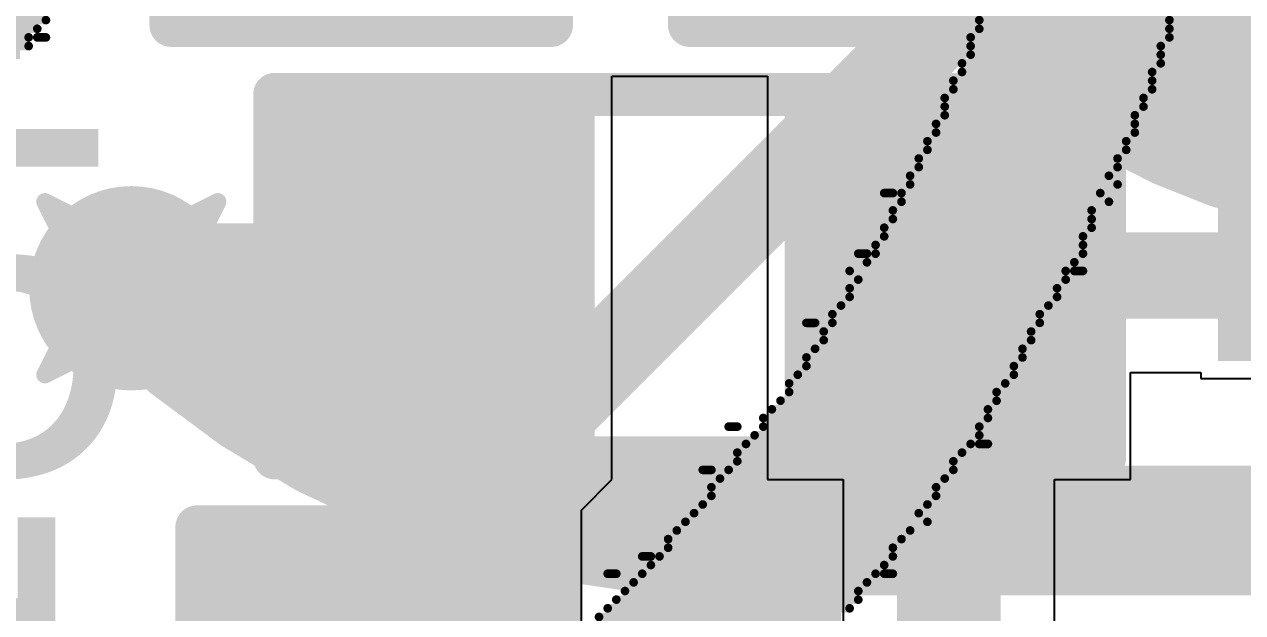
# Model space of a CAD drawing. Header units: inches. Extents: x -0.9 to 13.3, y -2.2 to 2.7.
# Drawn here: x 1.3559 to 1.4969, y -0.4645 to -0.3965 of the extents above; entities that cross this region are included whole.
import ezdxf

# ---------------------------------------------------------------- set-up
doc = ezdxf.new("R2010")
doc.units = ezdxf.units.IN
doc.header["$MEASUREMENT"] = 0
for name, color, linetype in [('Board Outline', 216, 'Continuous'), ('Bottom Layer', 5, 'Continuous'), ('Bottom Overlay', 54, 'Continuous'), ('Dimension', 6, 'Continuous'), ('Drill Drawing', 1, 'Continuous'), ('Top Layer', 1, 'Continuous'), ('Top Overlay', 2, 'Continuous'), ('Top Paste', 8, 'Continuous'), ('Top Solder', 216, 'Continuous'), ('Via Holes', 16, 'Continuous')]:
    doc.layers.add(name, color=color, linetype=linetype)
doc.styles.add('Arial', font='', dxfattribs={"height": 0.2})
doc.styles.get('Arial').set_extended_font_data('Arial')

# ---------------------------------------------------------------- blocks, each defined once
blk = doc.blocks.new('R___0603_42')
at = {"layer": 'Top Layer'}
for points in [[(-0.015, 0.0175), (-0.015, -0.0175), (-0.045, -0.0175), (-0.045, 0.0175)], [(0.045, 0.0175), (0.045, -0.0175), (0.015, -0.0175), (0.015, 0.0175)]]:
    blk.add_hatch(color=1, dxfattribs=at).paths.add_polyline_path(points)
at = {"layer": 'Top Paste'}
for points in [[(-0.015, 0.0175), (-0.015, -0.0175), (-0.045, -0.0175), (-0.045, 0.0175)], [(0.045, 0.0175), (0.045, -0.0175), (0.015, -0.0175), (0.015, 0.0175)]]:
    blk.add_hatch(color=8, dxfattribs=at).paths.add_polyline_path(points)
at = {"layer": 'Top Solder'}
for points in [[(-0.011, 0.0215), (-0.011, -0.0215), (-0.049, -0.0215), (-0.049, 0.0215)], [(0.049, 0.0215), (0.049, -0.0215), (0.011, -0.0215), (0.011, 0.0215)]]:
    blk.add_hatch(color=216, dxfattribs=at).paths.add_polyline_path(points)
at = {"layer": 'Top Overlay'}
for points in [[(-0.048, 0.021, 0.005, 0.005, 0), (0.048, 0.021, 0.005, 0.005, 0)], [(-0.048, 0.021, 0.005, 0.005, 0), (-0.048, -0.021, 0.005, 0.005, 0)], [(0.048, 0.021, 0.005, 0.005, 0), (0.048, -0.021, 0.005, 0.005, 0)], [(-0.048, -0.021, 0.005, 0.005, 0), (0.048, -0.021, 0.005, 0.005, 0)]]:
    blk.add_lwpolyline(points, format="xyseb", dxfattribs=at)
for points in [[(-0.04925, 0.021, 0.0025, 0.0025, 1), (-0.04675, 0.021, 0.0025, 0.0025, 1)], [(-0.04925, 0.021, 0.0025, 0.0025, 1), (-0.04675, 0.021, 0.0025, 0.0025, 1)], [(0.04675, 0.021, 0.0025, 0.0025, 1), (0.04925, 0.021, 0.0025, 0.0025, 1)], [(0.04675, 0.021, 0.0025, 0.0025, 1), (0.04925, 0.021, 0.0025, 0.0025, 1)], [(-0.04925, -0.021, 0.0025, 0.0025, 1), (-0.04675, -0.021, 0.0025, 0.0025, 1)], [(-0.04925, -0.021, 0.0025, 0.0025, 1), (-0.04675, -0.021, 0.0025, 0.0025, 1)], [(0.04675, -0.021, 0.0025, 0.0025, 1), (0.04925, -0.021, 0.0025, 0.0025, 1)], [(0.04675, -0.021, 0.0025, 0.0025, 1), (0.04925, -0.021, 0.0025, 0.0025, 1)]]:
    blk.add_lwpolyline(points, format="xyseb", close=True, dxfattribs=at)
blk = doc.blocks.new('S______B______49')
at = {"layer": 'Top Layer'}
for points in [[(-0.045, -0.0175), (-0.045, 0.0175), (-0.015, 0.0175), (-0.015, -0.0175)], [(0.015, -0.0175), (0.015, 0.0175), (0.045, 0.0175), (0.045, -0.0175)]]:
    blk.add_hatch(color=1, dxfattribs=at).paths.add_polyline_path(points)
at = {"layer": 'Top Paste'}
for points in [[(-0.045, -0.0175), (-0.045, 0.0175), (-0.015, 0.0175), (-0.015, -0.0175)], [(0.015, -0.0175), (0.015, 0.0175), (0.045, 0.0175), (0.045, -0.0175)]]:
    blk.add_hatch(color=8, dxfattribs=at).paths.add_polyline_path(points)
at = {"layer": 'Top Solder'}
for points in [[(-0.049, -0.0215), (-0.049, 0.0215), (-0.011, 0.0215), (-0.011, -0.0215)], [(0.011, -0.0215), (0.011, 0.0215), (0.049, 0.0215), (0.049, -0.0215)]]:
    blk.add_hatch(color=216, dxfattribs=at).paths.add_polyline_path(points)
at = {"layer": 'Top Overlay'}
for points in [[(-0.05, 0.022, 0.005, 0.005, 0), (0.05, 0.022, 0.005, 0.005, 0)], [(-0.05, 0.022, 0.005, 0.005, 0), (-0.05, -0.022, 0.005, 0.005, 0)], [(0.05, 0.022, 0.005, 0.005, 0), (0.05, -0.022, 0.005, 0.005, 0)], [(-0.05, -0.022, 0.005, 0.005, 0), (0.05, -0.022, 0.005, 0.005, 0)]]:
    blk.add_lwpolyline(points, format="xyseb", dxfattribs=at)
for points in [[(-0.05125, 0.022, 0.0025, 0.0025, 1), (-0.04875, 0.022, 0.0025, 0.0025, 1)], [(-0.05125, 0.022, 0.0025, 0.0025, 1), (-0.04875, 0.022, 0.0025, 0.0025, 1)], [(0.04875, 0.022, 0.0025, 0.0025, 1), (0.05125, 0.022, 0.0025, 0.0025, 1)], [(0.04875, 0.022, 0.0025, 0.0025, 1), (0.05125, 0.022, 0.0025, 0.0025, 1)], [(-0.05125, -0.022, 0.0025, 0.0025, 1), (-0.04875, -0.022, 0.0025, 0.0025, 1)], [(-0.05125, -0.022, 0.0025, 0.0025, 1), (-0.04875, -0.022, 0.0025, 0.0025, 1)], [(0.04875, -0.022, 0.0025, 0.0025, 1), (0.05125, -0.022, 0.0025, 0.0025, 1)], [(0.04875, -0.022, 0.0025, 0.0025, 1), (0.05125, -0.022, 0.0025, 0.0025, 1)]]:
    blk.add_lwpolyline(points, format="xyseb", close=True, dxfattribs=at)
blk = doc.blocks.new('TQFN_16_EP_3_3__53')
at = {"layer": 'Top Solder'}
for points in [[(-0.07585, 0.00006), (-0.03635, 0.00006), (-0.03635, -0.01975), (-0.07585, -0.01975)], [(-0.07585, -0.01962), (-0.03635, -0.01962), (-0.03635, -0.03943), (-0.07585, -0.03943)]]:
    blk.add_hatch(color=216, dxfattribs=at).paths.add_polyline_path(points)
blk = doc.blocks.new('R___0603_58')
at = {"layer": 'Top Layer'}
for points in [[(-0.015, 0.0175), (-0.015, -0.0175), (-0.045, -0.0175), (-0.045, 0.0175)], [(0.045, 0.0175), (0.045, -0.0175), (0.015, -0.0175), (0.015, 0.0175)]]:
    blk.add_hatch(color=1, dxfattribs=at).paths.add_polyline_path(points)
at = {"layer": 'Top Paste'}
for points in [[(-0.015, 0.0175), (-0.015, -0.0175), (-0.045, -0.0175), (-0.045, 0.0175)], [(0.045, 0.0175), (0.045, -0.0175), (0.015, -0.0175), (0.015, 0.0175)]]:
    blk.add_hatch(color=8, dxfattribs=at).paths.add_polyline_path(points)
at = {"layer": 'Top Solder'}
for points in [[(-0.011, 0.0215), (-0.011, -0.0215), (-0.049, -0.0215), (-0.049, 0.0215)], [(0.049, 0.0215), (0.049, -0.0215), (0.011, -0.0215), (0.011, 0.0215)]]:
    blk.add_hatch(color=216, dxfattribs=at).paths.add_polyline_path(points)
at = {"layer": 'Top Overlay'}
for points in [[(-0.048, 0.021, 0.005, 0.005, 0), (-0.048, -0.021, 0.005, 0.005, 0)], [(0.048, 0.021, 0.005, 0.005, 0), (-0.048, 0.021, 0.005, 0.005, 0)], [(0.048, 0.021, 0.005, 0.005, 0), (0.048, -0.021, 0.005, 0.005, 0)], [(0.048, -0.021, 0.005, 0.005, 0), (-0.048, -0.021, 0.005, 0.005, 0)]]:
    blk.add_lwpolyline(points, format="xyseb", dxfattribs=at)
for points in [[(-0.04925, 0.021, 0.0025, 0.0025, 1), (-0.04675, 0.021, 0.0025, 0.0025, 1)], [(-0.04925, 0.021, 0.0025, 0.0025, 1), (-0.04675, 0.021, 0.0025, 0.0025, 1)], [(0.04675, 0.021, 0.0025, 0.0025, 1), (0.04925, 0.021, 0.0025, 0.0025, 1)], [(0.04675, 0.021, 0.0025, 0.0025, 1), (0.04925, 0.021, 0.0025, 0.0025, 1)], [(-0.04925, -0.021, 0.0025, 0.0025, 1), (-0.04675, -0.021, 0.0025, 0.0025, 1)], [(-0.04925, -0.021, 0.0025, 0.0025, 1), (-0.04675, -0.021, 0.0025, 0.0025, 1)], [(0.04675, -0.021, 0.0025, 0.0025, 1), (0.04925, -0.021, 0.0025, 0.0025, 1)], [(0.04675, -0.021, 0.0025, 0.0025, 1), (0.04925, -0.021, 0.0025, 0.0025, 1)]]:
    blk.add_lwpolyline(points, format="xyseb", close=True, dxfattribs=at)
blk = doc.blocks.new('S______B______88')
at = {"layer": 'Top Layer'}
for points in [[(-0.045, -0.0175), (-0.045, 0.0175), (-0.015, 0.0175), (-0.015, -0.0175)], [(0.015, -0.0175), (0.015, 0.0175), (0.045, 0.0175), (0.045, -0.0175)]]:
    blk.add_hatch(color=1, dxfattribs=at).paths.add_polyline_path(points)
at = {"layer": 'Top Paste'}
for points in [[(-0.045, -0.0175), (-0.045, 0.0175), (-0.015, 0.0175), (-0.015, -0.0175)], [(0.015, -0.0175), (0.015, 0.0175), (0.045, 0.0175), (0.045, -0.0175)]]:
    blk.add_hatch(color=8, dxfattribs=at).paths.add_polyline_path(points)
at = {"layer": 'Top Solder'}
for points in [[(-0.049, -0.0215), (-0.049, 0.0215), (-0.011, 0.0215), (-0.011, -0.0215)], [(0.011, -0.0215), (0.011, 0.0215), (0.049, 0.0215), (0.049, -0.0215)]]:
    blk.add_hatch(color=216, dxfattribs=at).paths.add_polyline_path(points)
at = {"layer": 'Top Overlay'}
for points in [[(-0.05, 0.022, 0.005, 0.005, 0), (-0.05, -0.022, 0.005, 0.005, 0)], [(-0.05, 0.022, 0.005, 0.005, 0), (0.05, 0.022, 0.005, 0.005, 0)], [(0.05, 0.022, 0.005, 0.005, 0), (0.05, -0.022, 0.005, 0.005, 0)], [(-0.05, -0.022, 0.005, 0.005, 0), (0.05, -0.022, 0.005, 0.005, 0)]]:
    blk.add_lwpolyline(points, format="xyseb", dxfattribs=at)
for points in [[(-0.05125, 0.022, 0.0025, 0.0025, 1), (-0.04875, 0.022, 0.0025, 0.0025, 1)], [(-0.05125, 0.022, 0.0025, 0.0025, 1), (-0.04875, 0.022, 0.0025, 0.0025, 1)], [(0.04875, 0.022, 0.0025, 0.0025, 1), (0.05125, 0.022, 0.0025, 0.0025, 1)], [(0.04875, 0.022, 0.0025, 0.0025, 1), (0.05125, 0.022, 0.0025, 0.0025, 1)], [(-0.05125, -0.022, 0.0025, 0.0025, 1), (-0.04875, -0.022, 0.0025, 0.0025, 1)], [(-0.05125, -0.022, 0.0025, 0.0025, 1), (-0.04875, -0.022, 0.0025, 0.0025, 1)], [(0.04875, -0.022, 0.0025, 0.0025, 1), (0.05125, -0.022, 0.0025, 0.0025, 1)], [(0.04875, -0.022, 0.0025, 0.0025, 1), (0.05125, -0.022, 0.0025, 0.0025, 1)]]:
    blk.add_lwpolyline(points, format="xyseb", close=True, dxfattribs=at)

msp = doc.modelspace()

# ---------------------------------------------------------------- hatches: boundary and pattern name
at = {"layer": 'Bottom Layer'}
h = msp.add_hatch(color=5, dxfattribs=at)
edge = h.paths.add_edge_path()
edge.add_arc((1.36828, -0.42705), 0.01181, 0, 360)
at = {"layer": 'Top Layer'}
h = msp.add_hatch(color=1, dxfattribs=at)
edge = h.paths.add_edge_path()
edge.add_arc((1.36828, -0.42705), 0.01181, 0, 360)
at = {"layer": 'Via Holes'}
h = msp.add_hatch(color=7, dxfattribs=at)
edge = h.paths.add_edge_path()
edge.add_arc((1.36828, -0.42705), 0.00591, 0, 360)

# ---------------------------------------------------------------- linework, layer by layer
at = {"layer": 'Board Outline'}
msp.add_lwpolyline([(1.99867, 0.21567, 0.01, 0.01, -1.122171), (-0.01159, -1.51329, 0.01, 0.01, 0)], format="xyseb", dxfattribs=at)
at = {"layer": 'Bottom Layer'}
for points in [[(1.51473, -0.40905, 0.025, 0.025, -0.401219), (1.45488, -0.34646, 0.025, 0.025, 0)], [(1.43588, -0.45505, 0.015, 0.015, -0.198912), (1.36828, -0.42705, 0.015, 0.015, 0)], [(1.43588, -0.45505, 0.015, 0.015, 0), (1.62328, -0.45505, 0.015, 0.015, 0)]]:
    msp.add_lwpolyline(points, format="xyseb", dxfattribs=at)
for points in [[(1.36453, -0.42705, 0.0075, 0.0075, 1), (1.37203, -0.42705, 0.0075, 0.0075, 1)], [(1.43213, -0.45505, 0.0075, 0.0075, 1), (1.43963, -0.45505, 0.0075, 0.0075, 1)], [(1.43213, -0.45505, 0.0075, 0.0075, 1), (1.43963, -0.45505, 0.0075, 0.0075, 1)]]:
    msp.add_lwpolyline(points, format="xyseb", close=True, dxfattribs=at)
at = {"layer": 'Bottom Overlay'}
for points in [[(1.2834, -0.39605, 0.001, 0.001, 0), (1.3584, -0.39605, 0.001, 0.001, 0)], [(1.4664, -0.39605, 0.001, 0.001, 0), (1.4884, -0.39605, 0.001, 0.001, 0)], [(1.2844, -0.39705, 0.001, 0.001, 0), (1.3574, -0.39705, 0.001, 0.001, 0)], [(1.4664, -0.39705, 0.001, 0.001, 0), (1.4884, -0.39705, 0.001, 0.001, 0)], [(1.2844, -0.39805, 0.001, 0.001, 0), (1.3564, -0.39805, 0.001, 0.001, 0)], [(1.2854, -0.39905, 0.001, 0.001, 0), (1.3564, -0.39905, 0.001, 0.001, 0)], [(1.3574, -0.39805, 0.001, 0.001, 0), (1.3584, -0.39805, 0.001, 0.001, 0)], [(1.4654, -0.39805, 0.001, 0.001, 0), (1.4884, -0.39805, 0.001, 0.001, 0)], [(1.4654, -0.39905, 0.001, 0.001, 0), (1.4874, -0.39905, 0.001, 0.001, 0)], [(1.2854, -0.40005, 0.001, 0.001, 0), (1.3554, -0.40005, 0.001, 0.001, 0)], [(1.4654, -0.40005, 0.001, 0.001, 0), (1.4874, -0.40005, 0.001, 0.001, 0)], [(1.4644, -0.40105, 0.001, 0.001, 0), (1.4874, -0.40105, 0.001, 0.001, 0)], [(1.4644, -0.40205, 0.001, 0.001, 0), (1.4864, -0.40205, 0.001, 0.001, 0)], [(1.4634, -0.40305, 0.001, 0.001, 0), (1.4864, -0.40305, 0.001, 0.001, 0)], [(1.4624, -0.40505, 0.001, 0.001, 0), (1.4854, -0.40505, 0.001, 0.001, 0)], [(1.4634, -0.40405, 0.001, 0.001, 0), (1.4864, -0.40405, 0.001, 0.001, 0)], [(1.4624, -0.40605, 0.001, 0.001, 0), (1.4854, -0.40605, 0.001, 0.001, 0)], [(1.4624, -0.40705, 0.001, 0.001, 0), (1.4844, -0.40705, 0.001, 0.001, 0)], [(1.4614, -0.40805, 0.001, 0.001, 0), (1.4844, -0.40805, 0.001, 0.001, 0)], [(1.4614, -0.40905, 0.001, 0.001, 0), (1.4844, -0.40905, 0.001, 0.001, 0)], [(1.4604, -0.41005, 0.001, 0.001, 0), (1.4834, -0.41005, 0.001, 0.001, 0)], [(1.4594, -0.41205, 0.001, 0.001, 0), (1.4824, -0.41205, 0.001, 0.001, 0)], [(1.4604, -0.41105, 0.001, 0.001, 0), (1.4834, -0.41105, 0.001, 0.001, 0)], [(1.4594, -0.41305, 0.001, 0.001, 0), (1.4824, -0.41305, 0.001, 0.001, 0)], [(1.4584, -0.41405, 0.001, 0.001, 0), (1.4814, -0.41405, 0.001, 0.001, 0)], [(1.4554, -0.41605, 0.001, 0.001, 0), (1.4564, -0.41605, 0.001, 0.001, 0)], [(1.4574, -0.41605, 0.001, 0.001, 0), (1.4804, -0.41605, 0.001, 0.001, 0)], [(1.4584, -0.41505, 0.001, 0.001, 0), (1.4824, -0.41505, 0.001, 0.001, 0)], [(1.4574, -0.41705, 0.001, 0.001, 0), (1.4814, -0.41705, 0.001, 0.001, 0)], [(1.4564, -0.41805, 0.001, 0.001, 0), (1.4794, -0.41805, 0.001, 0.001, 0)], [(1.4564, -0.41905, 0.001, 0.001, 0), (1.4794, -0.41905, 0.001, 0.001, 0)], [(1.4554, -0.42005, 0.001, 0.001, 0), (1.4794, -0.42005, 0.001, 0.001, 0)], [(1.4554, -0.42105, 0.001, 0.001, 0), (1.4784, -0.42105, 0.001, 0.001, 0)], [(1.4524, -0.42305, 0.001, 0.001, 0), (1.4534, -0.42305, 0.001, 0.001, 0)], [(1.4544, -0.42205, 0.001, 0.001, 0), (1.4784, -0.42205, 0.001, 0.001, 0)], [(1.4544, -0.42305, 0.001, 0.001, 0), (1.4784, -0.42305, 0.001, 0.001, 0)], [(1.4534, -0.42405, 0.001, 0.001, 0), (1.4774, -0.42405, 0.001, 0.001, 0)], [(1.4514, -0.42505, 0.001, 0.001, 0), (1.4764, -0.42505, 0.001, 0.001, 0)], [(1.4524, -0.42605, 0.001, 0.001, 0), (1.4764, -0.42605, 0.001, 0.001, 0)], [(1.4774, -0.42505, 0.001, 0.001, 0), (1.4784, -0.42505, 0.001, 0.001, 0)], [(1.4514, -0.42705, 0.001, 0.001, 0), (1.4754, -0.42705, 0.001, 0.001, 0)], [(1.4514, -0.42805, 0.001, 0.001, 0), (1.4754, -0.42805, 0.001, 0.001, 0)], [(1.4494, -0.43005, 0.001, 0.001, 0), (1.4734, -0.43005, 0.001, 0.001, 0)], [(1.4504, -0.42905, 0.001, 0.001, 0), (1.4744, -0.42905, 0.001, 0.001, 0)], [(1.4464, -0.43105, 0.001, 0.001, 0), (1.4474, -0.43105, 0.001, 0.001, 0)], [(1.4494, -0.43105, 0.001, 0.001, 0), (1.4734, -0.43105, 0.001, 0.001, 0)], [(1.4484, -0.43205, 0.001, 0.001, 0), (1.4724, -0.43205, 0.001, 0.001, 0)], [(1.4484, -0.43305, 0.001, 0.001, 0), (1.4724, -0.43305, 0.001, 0.001, 0)], [(1.4474, -0.43405, 0.001, 0.001, 0), (1.4714, -0.43405, 0.001, 0.001, 0)], [(1.4464, -0.43505, 0.001, 0.001, 0), (1.4714, -0.43505, 0.001, 0.001, 0)], [(1.4464, -0.43605, 0.001, 0.001, 0), (1.4704, -0.43605, 0.001, 0.001, 0)], [(1.4454, -0.43705, 0.001, 0.001, 0), (1.4704, -0.43705, 0.001, 0.001, 0)], [(1.4444, -0.43805, 0.001, 0.001, 0), (1.4694, -0.43805, 0.001, 0.001, 0)], [(1.4434, -0.44005, 0.001, 0.001, 0), (1.4684, -0.44005, 0.001, 0.001, 0)], [(1.4444, -0.43905, 0.001, 0.001, 0), (1.4684, -0.43905, 0.001, 0.001, 0)], [(1.4424, -0.44105, 0.001, 0.001, 0), (1.4674, -0.44105, 0.001, 0.001, 0)], [(1.4374, -0.44305, 0.001, 0.001, 0), (1.4384, -0.44305, 0.001, 0.001, 0)], [(1.4414, -0.44205, 0.001, 0.001, 0), (1.4674, -0.44205, 0.001, 0.001, 0)], [(1.4414, -0.44305, 0.001, 0.001, 0), (1.4664, -0.44305, 0.001, 0.001, 0)], [(1.4404, -0.44405, 0.001, 0.001, 0), (1.4664, -0.44405, 0.001, 0.001, 0)], [(1.4394, -0.44505, 0.001, 0.001, 0), (1.4654, -0.44505, 0.001, 0.001, 0)], [(1.4664, -0.44505, 0.001, 0.001, 0), (1.4674, -0.44505, 0.001, 0.001, 0)], [(1.4384, -0.44605, 0.001, 0.001, 0), (1.4644, -0.44605, 0.001, 0.001, 0)], [(1.4384, -0.44705, 0.001, 0.001, 0), (1.4634, -0.44705, 0.001, 0.001, 0)], [(1.4344, -0.44805, 0.001, 0.001, 0), (1.4354, -0.44805, 0.001, 0.001, 0)], [(1.4374, -0.44805, 0.001, 0.001, 0), (1.4634, -0.44805, 0.001, 0.001, 0)], [(1.4354, -0.45005, 0.001, 0.001, 0), (1.4614, -0.45005, 0.001, 0.001, 0)], [(1.4364, -0.44905, 0.001, 0.001, 0), (1.4624, -0.44905, 0.001, 0.001, 0)], [(1.4354, -0.45105, 0.001, 0.001, 0), (1.4614, -0.45105, 0.001, 0.001, 0)], [(1.4344, -0.45205, 0.001, 0.001, 0), (1.4604, -0.45205, 0.001, 0.001, 0)], [(1.4324, -0.45405, 0.001, 0.001, 0), (1.4604, -0.45405, 0.001, 0.001, 0)], [(1.4334, -0.45305, 0.001, 0.001, 0), (1.4594, -0.45305, 0.001, 0.001, 0)], [(1.4314, -0.45505, 0.001, 0.001, 0), (1.4584, -0.45505, 0.001, 0.001, 0)], [(1.4304, -0.45605, 0.001, 0.001, 0), (1.4574, -0.45605, 0.001, 0.001, 0)], [(1.4304, -0.45705, 0.001, 0.001, 0), (1.4564, -0.45705, 0.001, 0.001, 0)], [(1.4274, -0.45805, 0.001, 0.001, 0), (1.4284, -0.45805, 0.001, 0.001, 0)], [(1.4294, -0.45805, 0.001, 0.001, 0), (1.4564, -0.45805, 0.001, 0.001, 0)], [(1.4234, -0.46005, 0.001, 0.001, 0), (1.4244, -0.46005, 0.001, 0.001, 0)], [(1.4274, -0.46005, 0.001, 0.001, 0), (1.4544, -0.46005, 0.001, 0.001, 0)], [(1.4284, -0.45905, 0.001, 0.001, 0), (1.4554, -0.45905, 0.001, 0.001, 0)], [(1.4554, -0.46005, 0.001, 0.001, 0), (1.4564, -0.46005, 0.001, 0.001, 0)], [(1.4264, -0.46105, 0.001, 0.001, 0), (1.4534, -0.46105, 0.001, 0.001, 0)], [(1.4254, -0.46205, 0.001, 0.001, 0), (1.4524, -0.46205, 0.001, 0.001, 0)], [(1.4234, -0.46405, 0.001, 0.001, 0), (1.4514, -0.46405, 0.001, 0.001, 0)], [(1.4244, -0.46305, 0.001, 0.001, 0), (1.4524, -0.46305, 0.001, 0.001, 0)], [(1.4224, -0.46505, 0.001, 0.001, 0), (1.4504, -0.46505, 0.001, 0.001, 0)]]:
    msp.add_lwpolyline(points, format="xyseb", dxfattribs=at)
for points in [[(1.35815, -0.39605, 0.0005, 0.0005, 1), (1.35865, -0.39605, 0.0005, 0.0005, 1)], [(1.46615, -0.39605, 0.0005, 0.0005, 1), (1.46665, -0.39605, 0.0005, 0.0005, 1)], [(1.48815, -0.39605, 0.0005, 0.0005, 1), (1.48865, -0.39605, 0.0005, 0.0005, 1)], [(1.35715, -0.39705, 0.0005, 0.0005, 1), (1.35765, -0.39705, 0.0005, 0.0005, 1)], [(1.46615, -0.39705, 0.0005, 0.0005, 1), (1.46665, -0.39705, 0.0005, 0.0005, 1)], [(1.48815, -0.39705, 0.0005, 0.0005, 1), (1.48865, -0.39705, 0.0005, 0.0005, 1)], [(1.35615, -0.39805, 0.0005, 0.0005, 1), (1.35665, -0.39805, 0.0005, 0.0005, 1)], [(1.35615, -0.39905, 0.0005, 0.0005, 1), (1.35665, -0.39905, 0.0005, 0.0005, 1)], [(1.35715, -0.39805, 0.0005, 0.0005, 1), (1.35765, -0.39805, 0.0005, 0.0005, 1)], [(1.35815, -0.39805, 0.0005, 0.0005, 1), (1.35865, -0.39805, 0.0005, 0.0005, 1)], [(1.46515, -0.39805, 0.0005, 0.0005, 1), (1.46565, -0.39805, 0.0005, 0.0005, 1)], [(1.46515, -0.39905, 0.0005, 0.0005, 1), (1.46565, -0.39905, 0.0005, 0.0005, 1)], [(1.48715, -0.39905, 0.0005, 0.0005, 1), (1.48765, -0.39905, 0.0005, 0.0005, 1)], [(1.48815, -0.39805, 0.0005, 0.0005, 1), (1.48865, -0.39805, 0.0005, 0.0005, 1)], [(1.46515, -0.40005, 0.0005, 0.0005, 1), (1.46565, -0.40005, 0.0005, 0.0005, 1)], [(1.48715, -0.40005, 0.0005, 0.0005, 1), (1.48765, -0.40005, 0.0005, 0.0005, 1)], [(1.46415, -0.40105, 0.0005, 0.0005, 1), (1.46465, -0.40105, 0.0005, 0.0005, 1)], [(1.46415, -0.40205, 0.0005, 0.0005, 1), (1.46465, -0.40205, 0.0005, 0.0005, 1)], [(1.48615, -0.40205, 0.0005, 0.0005, 1), (1.48665, -0.40205, 0.0005, 0.0005, 1)], [(1.48715, -0.40105, 0.0005, 0.0005, 1), (1.48765, -0.40105, 0.0005, 0.0005, 1)], [(1.46315, -0.40305, 0.0005, 0.0005, 1), (1.46365, -0.40305, 0.0005, 0.0005, 1)], [(1.48615, -0.40305, 0.0005, 0.0005, 1), (1.48665, -0.40305, 0.0005, 0.0005, 1)], [(1.46215, -0.40505, 0.0005, 0.0005, 1), (1.46265, -0.40505, 0.0005, 0.0005, 1)], [(1.46315, -0.40405, 0.0005, 0.0005, 1), (1.46365, -0.40405, 0.0005, 0.0005, 1)], [(1.48515, -0.40505, 0.0005, 0.0005, 1), (1.48565, -0.40505, 0.0005, 0.0005, 1)], [(1.48615, -0.40405, 0.0005, 0.0005, 1), (1.48665, -0.40405, 0.0005, 0.0005, 1)], [(1.46215, -0.40605, 0.0005, 0.0005, 1), (1.46265, -0.40605, 0.0005, 0.0005, 1)], [(1.48515, -0.40605, 0.0005, 0.0005, 1), (1.48565, -0.40605, 0.0005, 0.0005, 1)], [(1.46215, -0.40705, 0.0005, 0.0005, 1), (1.46265, -0.40705, 0.0005, 0.0005, 1)], [(1.48415, -0.40705, 0.0005, 0.0005, 1), (1.48465, -0.40705, 0.0005, 0.0005, 1)], [(1.46115, -0.40805, 0.0005, 0.0005, 1), (1.46165, -0.40805, 0.0005, 0.0005, 1)], [(1.46115, -0.40905, 0.0005, 0.0005, 1), (1.46165, -0.40905, 0.0005, 0.0005, 1)], [(1.48415, -0.40805, 0.0005, 0.0005, 1), (1.48465, -0.40805, 0.0005, 0.0005, 1)], [(1.48415, -0.40905, 0.0005, 0.0005, 1), (1.48465, -0.40905, 0.0005, 0.0005, 1)], [(1.46015, -0.41005, 0.0005, 0.0005, 1), (1.46065, -0.41005, 0.0005, 0.0005, 1)], [(1.48315, -0.41005, 0.0005, 0.0005, 1), (1.48365, -0.41005, 0.0005, 0.0005, 1)], [(1.45915, -0.41205, 0.0005, 0.0005, 1), (1.45965, -0.41205, 0.0005, 0.0005, 1)], [(1.46015, -0.41105, 0.0005, 0.0005, 1), (1.46065, -0.41105, 0.0005, 0.0005, 1)], [(1.48215, -0.41205, 0.0005, 0.0005, 1), (1.48265, -0.41205, 0.0005, 0.0005, 1)], [(1.48315, -0.41105, 0.0005, 0.0005, 1), (1.48365, -0.41105, 0.0005, 0.0005, 1)], [(1.45915, -0.41305, 0.0005, 0.0005, 1), (1.45965, -0.41305, 0.0005, 0.0005, 1)], [(1.48215, -0.41305, 0.0005, 0.0005, 1), (1.48265, -0.41305, 0.0005, 0.0005, 1)], [(1.45815, -0.41405, 0.0005, 0.0005, 1), (1.45865, -0.41405, 0.0005, 0.0005, 1)], [(1.48115, -0.41405, 0.0005, 0.0005, 1), (1.48165, -0.41405, 0.0005, 0.0005, 1)], [(1.45515, -0.41605, 0.0005, 0.0005, 1), (1.45565, -0.41605, 0.0005, 0.0005, 1)], [(1.45615, -0.41605, 0.0005, 0.0005, 1), (1.45665, -0.41605, 0.0005, 0.0005, 1)], [(1.45715, -0.41605, 0.0005, 0.0005, 1), (1.45765, -0.41605, 0.0005, 0.0005, 1)], [(1.45815, -0.41505, 0.0005, 0.0005, 1), (1.45865, -0.41505, 0.0005, 0.0005, 1)], [(1.48015, -0.41605, 0.0005, 0.0005, 1), (1.48065, -0.41605, 0.0005, 0.0005, 1)], [(1.48215, -0.41505, 0.0005, 0.0005, 1), (1.48265, -0.41505, 0.0005, 0.0005, 1)], [(1.45715, -0.41705, 0.0005, 0.0005, 1), (1.45765, -0.41705, 0.0005, 0.0005, 1)], [(1.48115, -0.41705, 0.0005, 0.0005, 1), (1.48165, -0.41705, 0.0005, 0.0005, 1)], [(1.45615, -0.41805, 0.0005, 0.0005, 1), (1.45665, -0.41805, 0.0005, 0.0005, 1)], [(1.45615, -0.41905, 0.0005, 0.0005, 1), (1.45665, -0.41905, 0.0005, 0.0005, 1)], [(1.47915, -0.41805, 0.0005, 0.0005, 1), (1.47965, -0.41805, 0.0005, 0.0005, 1)], [(1.47915, -0.41905, 0.0005, 0.0005, 1), (1.47965, -0.41905, 0.0005, 0.0005, 1)], [(1.45515, -0.42005, 0.0005, 0.0005, 1), (1.45565, -0.42005, 0.0005, 0.0005, 1)], [(1.47915, -0.42005, 0.0005, 0.0005, 1), (1.47965, -0.42005, 0.0005, 0.0005, 1)], [(1.45515, -0.42105, 0.0005, 0.0005, 1), (1.45565, -0.42105, 0.0005, 0.0005, 1)], [(1.47815, -0.42105, 0.0005, 0.0005, 1), (1.47865, -0.42105, 0.0005, 0.0005, 1)], [(1.45215, -0.42305, 0.0005, 0.0005, 1), (1.45265, -0.42305, 0.0005, 0.0005, 1)], [(1.45315, -0.42305, 0.0005, 0.0005, 1), (1.45365, -0.42305, 0.0005, 0.0005, 1)], [(1.45415, -0.42205, 0.0005, 0.0005, 1), (1.45465, -0.42205, 0.0005, 0.0005, 1)], [(1.45415, -0.42305, 0.0005, 0.0005, 1), (1.45465, -0.42305, 0.0005, 0.0005, 1)], [(1.47815, -0.42205, 0.0005, 0.0005, 1), (1.47865, -0.42205, 0.0005, 0.0005, 1)], [(1.47815, -0.42305, 0.0005, 0.0005, 1), (1.47865, -0.42305, 0.0005, 0.0005, 1)], [(1.45315, -0.42405, 0.0005, 0.0005, 1), (1.45365, -0.42405, 0.0005, 0.0005, 1)], [(1.47715, -0.42405, 0.0005, 0.0005, 1), (1.47765, -0.42405, 0.0005, 0.0005, 1)], [(1.45115, -0.42505, 0.0005, 0.0005, 1), (1.45165, -0.42505, 0.0005, 0.0005, 1)], [(1.45215, -0.42605, 0.0005, 0.0005, 1), (1.45265, -0.42605, 0.0005, 0.0005, 1)], [(1.47615, -0.42505, 0.0005, 0.0005, 1), (1.47665, -0.42505, 0.0005, 0.0005, 1)], [(1.47615, -0.42605, 0.0005, 0.0005, 1), (1.47665, -0.42605, 0.0005, 0.0005, 1)], [(1.47715, -0.42505, 0.0005, 0.0005, 1), (1.47765, -0.42505, 0.0005, 0.0005, 1)], [(1.47815, -0.42505, 0.0005, 0.0005, 1), (1.47865, -0.42505, 0.0005, 0.0005, 1)], [(1.45115, -0.42705, 0.0005, 0.0005, 1), (1.45165, -0.42705, 0.0005, 0.0005, 1)], [(1.47515, -0.42705, 0.0005, 0.0005, 1), (1.47565, -0.42705, 0.0005, 0.0005, 1)], [(1.45115, -0.42805, 0.0005, 0.0005, 1), (1.45165, -0.42805, 0.0005, 0.0005, 1)], [(1.47515, -0.42805, 0.0005, 0.0005, 1), (1.47565, -0.42805, 0.0005, 0.0005, 1)], [(1.44915, -0.43005, 0.0005, 0.0005, 1), (1.44965, -0.43005, 0.0005, 0.0005, 1)], [(1.45015, -0.42905, 0.0005, 0.0005, 1), (1.45065, -0.42905, 0.0005, 0.0005, 1)], [(1.47315, -0.43005, 0.0005, 0.0005, 1), (1.47365, -0.43005, 0.0005, 0.0005, 1)], [(1.47415, -0.42905, 0.0005, 0.0005, 1), (1.47465, -0.42905, 0.0005, 0.0005, 1)], [(1.44615, -0.43105, 0.0005, 0.0005, 1), (1.44665, -0.43105, 0.0005, 0.0005, 1)], [(1.44715, -0.43105, 0.0005, 0.0005, 1), (1.44765, -0.43105, 0.0005, 0.0005, 1)], [(1.44915, -0.43105, 0.0005, 0.0005, 1), (1.44965, -0.43105, 0.0005, 0.0005, 1)], [(1.47315, -0.43105, 0.0005, 0.0005, 1), (1.47365, -0.43105, 0.0005, 0.0005, 1)], [(1.44815, -0.43205, 0.0005, 0.0005, 1), (1.44865, -0.43205, 0.0005, 0.0005, 1)], [(1.44815, -0.43305, 0.0005, 0.0005, 1), (1.44865, -0.43305, 0.0005, 0.0005, 1)], [(1.47215, -0.43205, 0.0005, 0.0005, 1), (1.47265, -0.43205, 0.0005, 0.0005, 1)], [(1.47215, -0.43305, 0.0005, 0.0005, 1), (1.47265, -0.43305, 0.0005, 0.0005, 1)], [(1.44715, -0.43405, 0.0005, 0.0005, 1), (1.44765, -0.43405, 0.0005, 0.0005, 1)], [(1.47115, -0.43405, 0.0005, 0.0005, 1), (1.47165, -0.43405, 0.0005, 0.0005, 1)], [(1.44615, -0.43505, 0.0005, 0.0005, 1), (1.44665, -0.43505, 0.0005, 0.0005, 1)], [(1.44615, -0.43605, 0.0005, 0.0005, 1), (1.44665, -0.43605, 0.0005, 0.0005, 1)], [(1.47015, -0.43605, 0.0005, 0.0005, 1), (1.47065, -0.43605, 0.0005, 0.0005, 1)], [(1.47115, -0.43505, 0.0005, 0.0005, 1), (1.47165, -0.43505, 0.0005, 0.0005, 1)], [(1.44515, -0.43705, 0.0005, 0.0005, 1), (1.44565, -0.43705, 0.0005, 0.0005, 1)], [(1.47015, -0.43705, 0.0005, 0.0005, 1), (1.47065, -0.43705, 0.0005, 0.0005, 1)], [(1.44415, -0.43805, 0.0005, 0.0005, 1), (1.44465, -0.43805, 0.0005, 0.0005, 1)], [(1.46915, -0.43805, 0.0005, 0.0005, 1), (1.46965, -0.43805, 0.0005, 0.0005, 1)], [(1.44315, -0.44005, 0.0005, 0.0005, 1), (1.44365, -0.44005, 0.0005, 0.0005, 1)], [(1.44415, -0.43905, 0.0005, 0.0005, 1), (1.44465, -0.43905, 0.0005, 0.0005, 1)], [(1.46815, -0.43905, 0.0005, 0.0005, 1), (1.46865, -0.43905, 0.0005, 0.0005, 1)], [(1.46815, -0.44005, 0.0005, 0.0005, 1), (1.46865, -0.44005, 0.0005, 0.0005, 1)], [(1.44215, -0.44105, 0.0005, 0.0005, 1), (1.44265, -0.44105, 0.0005, 0.0005, 1)], [(1.46715, -0.44105, 0.0005, 0.0005, 1), (1.46765, -0.44105, 0.0005, 0.0005, 1)], [(1.43715, -0.44305, 0.0005, 0.0005, 1), (1.43765, -0.44305, 0.0005, 0.0005, 1)], [(1.43815, -0.44305, 0.0005, 0.0005, 1), (1.43865, -0.44305, 0.0005, 0.0005, 1)], [(1.44115, -0.44205, 0.0005, 0.0005, 1), (1.44165, -0.44205, 0.0005, 0.0005, 1)], [(1.44115, -0.44305, 0.0005, 0.0005, 1), (1.44165, -0.44305, 0.0005, 0.0005, 1)], [(1.46615, -0.44305, 0.0005, 0.0005, 1), (1.46665, -0.44305, 0.0005, 0.0005, 1)], [(1.46715, -0.44205, 0.0005, 0.0005, 1), (1.46765, -0.44205, 0.0005, 0.0005, 1)], [(1.44015, -0.44405, 0.0005, 0.0005, 1), (1.44065, -0.44405, 0.0005, 0.0005, 1)], [(1.46615, -0.44405, 0.0005, 0.0005, 1), (1.46665, -0.44405, 0.0005, 0.0005, 1)], [(1.43915, -0.44505, 0.0005, 0.0005, 1), (1.43965, -0.44505, 0.0005, 0.0005, 1)], [(1.46515, -0.44505, 0.0005, 0.0005, 1), (1.46565, -0.44505, 0.0005, 0.0005, 1)], [(1.46615, -0.44505, 0.0005, 0.0005, 1), (1.46665, -0.44505, 0.0005, 0.0005, 1)], [(1.46715, -0.44505, 0.0005, 0.0005, 1), (1.46765, -0.44505, 0.0005, 0.0005, 1)], [(1.43815, -0.44605, 0.0005, 0.0005, 1), (1.43865, -0.44605, 0.0005, 0.0005, 1)], [(1.43815, -0.44705, 0.0005, 0.0005, 1), (1.43865, -0.44705, 0.0005, 0.0005, 1)], [(1.46315, -0.44705, 0.0005, 0.0005, 1), (1.46365, -0.44705, 0.0005, 0.0005, 1)], [(1.46415, -0.44605, 0.0005, 0.0005, 1), (1.46465, -0.44605, 0.0005, 0.0005, 1)], [(1.43415, -0.44805, 0.0005, 0.0005, 1), (1.43465, -0.44805, 0.0005, 0.0005, 1)], [(1.43515, -0.44805, 0.0005, 0.0005, 1), (1.43565, -0.44805, 0.0005, 0.0005, 1)], [(1.43715, -0.44805, 0.0005, 0.0005, 1), (1.43765, -0.44805, 0.0005, 0.0005, 1)], [(1.46315, -0.44805, 0.0005, 0.0005, 1), (1.46365, -0.44805, 0.0005, 0.0005, 1)], [(1.43515, -0.45005, 0.0005, 0.0005, 1), (1.43565, -0.45005, 0.0005, 0.0005, 1)], [(1.43615, -0.44905, 0.0005, 0.0005, 1), (1.43665, -0.44905, 0.0005, 0.0005, 1)], [(1.46115, -0.45005, 0.0005, 0.0005, 1), (1.46165, -0.45005, 0.0005, 0.0005, 1)], [(1.46215, -0.44905, 0.0005, 0.0005, 1), (1.46265, -0.44905, 0.0005, 0.0005, 1)], [(1.43515, -0.45105, 0.0005, 0.0005, 1), (1.43565, -0.45105, 0.0005, 0.0005, 1)], [(1.46115, -0.45105, 0.0005, 0.0005, 1), (1.46165, -0.45105, 0.0005, 0.0005, 1)], [(1.43415, -0.45205, 0.0005, 0.0005, 1), (1.43465, -0.45205, 0.0005, 0.0005, 1)], [(1.46015, -0.45205, 0.0005, 0.0005, 1), (1.46065, -0.45205, 0.0005, 0.0005, 1)], [(1.43215, -0.45405, 0.0005, 0.0005, 1), (1.43265, -0.45405, 0.0005, 0.0005, 1)], [(1.43315, -0.45305, 0.0005, 0.0005, 1), (1.43365, -0.45305, 0.0005, 0.0005, 1)], [(1.45915, -0.45305, 0.0005, 0.0005, 1), (1.45965, -0.45305, 0.0005, 0.0005, 1)], [(1.46015, -0.45405, 0.0005, 0.0005, 1), (1.46065, -0.45405, 0.0005, 0.0005, 1)], [(1.43115, -0.45505, 0.0005, 0.0005, 1), (1.43165, -0.45505, 0.0005, 0.0005, 1)], [(1.45815, -0.45505, 0.0005, 0.0005, 1), (1.45865, -0.45505, 0.0005, 0.0005, 1)], [(1.43015, -0.45605, 0.0005, 0.0005, 1), (1.43065, -0.45605, 0.0005, 0.0005, 1)], [(1.43015, -0.45705, 0.0005, 0.0005, 1), (1.43065, -0.45705, 0.0005, 0.0005, 1)], [(1.45615, -0.45705, 0.0005, 0.0005, 1), (1.45665, -0.45705, 0.0005, 0.0005, 1)], [(1.45715, -0.45605, 0.0005, 0.0005, 1), (1.45765, -0.45605, 0.0005, 0.0005, 1)], [(1.42715, -0.45805, 0.0005, 0.0005, 1), (1.42765, -0.45805, 0.0005, 0.0005, 1)], [(1.42815, -0.45805, 0.0005, 0.0005, 1), (1.42865, -0.45805, 0.0005, 0.0005, 1)], [(1.42915, -0.45805, 0.0005, 0.0005, 1), (1.42965, -0.45805, 0.0005, 0.0005, 1)], [(1.45615, -0.45805, 0.0005, 0.0005, 1), (1.45665, -0.45805, 0.0005, 0.0005, 1)], [(1.42315, -0.46005, 0.0005, 0.0005, 1), (1.42365, -0.46005, 0.0005, 0.0005, 1)], [(1.42415, -0.46005, 0.0005, 0.0005, 1), (1.42465, -0.46005, 0.0005, 0.0005, 1)], [(1.42715, -0.46005, 0.0005, 0.0005, 1), (1.42765, -0.46005, 0.0005, 0.0005, 1)], [(1.42815, -0.45905, 0.0005, 0.0005, 1), (1.42865, -0.45905, 0.0005, 0.0005, 1)], [(1.45415, -0.46005, 0.0005, 0.0005, 1), (1.45465, -0.46005, 0.0005, 0.0005, 1)], [(1.45515, -0.45905, 0.0005, 0.0005, 1), (1.45565, -0.45905, 0.0005, 0.0005, 1)], [(1.45515, -0.46005, 0.0005, 0.0005, 1), (1.45565, -0.46005, 0.0005, 0.0005, 1)], [(1.45615, -0.46005, 0.0005, 0.0005, 1), (1.45665, -0.46005, 0.0005, 0.0005, 1)], [(1.42615, -0.46105, 0.0005, 0.0005, 1), (1.42665, -0.46105, 0.0005, 0.0005, 1)], [(1.45315, -0.46105, 0.0005, 0.0005, 1), (1.45365, -0.46105, 0.0005, 0.0005, 1)], [(1.42515, -0.46205, 0.0005, 0.0005, 1), (1.42565, -0.46205, 0.0005, 0.0005, 1)], [(1.45215, -0.46205, 0.0005, 0.0005, 1), (1.45265, -0.46205, 0.0005, 0.0005, 1)], [(1.42315, -0.46405, 0.0005, 0.0005, 1), (1.42365, -0.46405, 0.0005, 0.0005, 1)], [(1.42415, -0.46305, 0.0005, 0.0005, 1), (1.42465, -0.46305, 0.0005, 0.0005, 1)], [(1.45115, -0.46405, 0.0005, 0.0005, 1), (1.45165, -0.46405, 0.0005, 0.0005, 1)], [(1.45215, -0.46305, 0.0005, 0.0005, 1), (1.45265, -0.46305, 0.0005, 0.0005, 1)], [(1.42215, -0.46505, 0.0005, 0.0005, 1), (1.42265, -0.46505, 0.0005, 0.0005, 1)]]:
    msp.add_lwpolyline(points, format="xyseb", close=True, dxfattribs=at)
at = {"layer": 'Dimension'}
for points in [[(0.04081, 0.0156, 0.01, 0.01, -3.064051), (0.02964, -1.5299, 0.01, 0.01, 0)], [(1.09328, -0.76505, 0.01, 0.01, 0), (2.17428, 0.31595, 0.01, 0.01, 0)]]:
    msp.add_lwpolyline(points, format="xyseb", dxfattribs=at)
at = {"layer": 'Drill Drawing'}
for points in [[(1.35828, -0.41705, 0.002, 0.002, 0), (1.36828, -0.42205, 0.002, 0.002, 0)], [(1.35828, -0.41705, 0.002, 0.002, 0), (1.36328, -0.42705, 0.002, 0.002, 0)], [(1.36828, -0.42205, 0.002, 0.002, 0), (1.37828, -0.41705, 0.002, 0.002, 0)], [(1.37328, -0.42705, 0.002, 0.002, 0), (1.37828, -0.41705, 0.002, 0.002, 0)], [(1.35828, -0.43705, 0.002, 0.002, 0), (1.36328, -0.42705, 0.002, 0.002, 0)], [(1.37328, -0.42705, 0.002, 0.002, 0), (1.37828, -0.43705, 0.002, 0.002, 0)], [(1.35828, -0.43705, 0.002, 0.002, 0), (1.36828, -0.43205, 0.002, 0.002, 0)], [(1.36828, -0.43205, 0.002, 0.002, 0), (1.37828, -0.43705, 0.002, 0.002, 0)]]:
    msp.add_lwpolyline(points, format="xyseb", dxfattribs=at)
for points in [[(1.35778, -0.41705, 0.001, 0.001, 1), (1.35878, -0.41705, 0.001, 0.001, 1)], [(1.35778, -0.41705, 0.001, 0.001, 1), (1.35878, -0.41705, 0.001, 0.001, 1)], [(1.37778, -0.41705, 0.001, 0.001, 1), (1.37878, -0.41705, 0.001, 0.001, 1)], [(1.37778, -0.41705, 0.001, 0.001, 1), (1.37878, -0.41705, 0.001, 0.001, 1)], [(1.36778, -0.42205, 0.001, 0.001, 1), (1.36878, -0.42205, 0.001, 0.001, 1)], [(1.36778, -0.42205, 0.001, 0.001, 1), (1.36878, -0.42205, 0.001, 0.001, 1)], [(1.36278, -0.42705, 0.001, 0.001, 1), (1.36378, -0.42705, 0.001, 0.001, 1)], [(1.36278, -0.42705, 0.001, 0.001, 1), (1.36378, -0.42705, 0.001, 0.001, 1)], [(1.37278, -0.42705, 0.001, 0.001, 1), (1.37378, -0.42705, 0.001, 0.001, 1)], [(1.37278, -0.42705, 0.001, 0.001, 1), (1.37378, -0.42705, 0.001, 0.001, 1)], [(1.36778, -0.43205, 0.001, 0.001, 1), (1.36878, -0.43205, 0.001, 0.001, 1)], [(1.36778, -0.43205, 0.001, 0.001, 1), (1.36878, -0.43205, 0.001, 0.001, 1)], [(1.35778, -0.43705, 0.001, 0.001, 1), (1.35878, -0.43705, 0.001, 0.001, 1)], [(1.35778, -0.43705, 0.001, 0.001, 1), (1.35878, -0.43705, 0.001, 0.001, 1)], [(1.37778, -0.43705, 0.001, 0.001, 1), (1.37878, -0.43705, 0.001, 0.001, 1)], [(1.37778, -0.43705, 0.001, 0.001, 1), (1.37878, -0.43705, 0.001, 0.001, 1)]]:
    msp.add_lwpolyline(points, format="xyseb", close=True, dxfattribs=at)
at = {"layer": 'Top Layer'}
for p, q in [((1.42388, -0.44809), (1.42388, -0.40254)), ((1.42388, -0.40254), (1.44188, -0.40254)), ((1.44188, -0.40254), (1.44188, -0.44915)), ((1.48388, -0.44915), (1.48388, -0.43678)), ((1.48388, -0.43678), (1.49203, -0.43678)), ((1.49203, -0.43678), (1.49203, -0.43747)), ((1.49203, -0.43747), (1.52844, -0.43747)), ((1.42388, -0.44915), (1.42388, -0.44809)), ((1.42038, -0.4527), (1.42388, -0.44915)), ((1.44188, -0.44915), (1.45064, -0.44915)), ((1.45064, -0.44915), (1.45064, -0.47615)), ((1.47511, -0.47615), (1.47511, -0.44915)), ((1.47511, -0.44915), (1.48388, -0.44915)), ((1.42038, -0.49365), (1.42038, -0.4527))]:
    msp.add_line(p, q, dxfattribs=at)
for points in [[(1.36828, -0.42705, 0.015, 0.015, 0), (1.40148, -0.42705, 0.015, 0.015, 0)], [(1.40148, -0.42705, 0.012, 0.012, 0), (1.40288, -0.42565, 0.012, 0.012, 0)], [(1.46288, -0.42565, 0.012, 0.012, 0), (1.46296, -0.42557, 0.012, 0.012, 0)], [(1.46288, -0.49301, 0.012, 0.012, 0), (1.46288, -0.42565, 0.012, 0.012, 0)], [(1.46296, -0.42557, 0.01, 0.01, 0), (1.51377, -0.42557, 0.01, 0.01, 0)]]:
    msp.add_lwpolyline(points, format="xyseb", dxfattribs=at)
for points in [[(1.36453, -0.42705, 0.0075, 0.0075, 1), (1.37203, -0.42705, 0.0075, 0.0075, 1)], [(1.39773, -0.42705, 0.0075, 0.0075, 1), (1.40523, -0.42705, 0.0075, 0.0075, 1)], [(1.39988, -0.42565, 0.006, 0.006, 1), (1.40588, -0.42565, 0.006, 0.006, 1)], [(1.45988, -0.42565, 0.006, 0.006, 1), (1.46588, -0.42565, 0.006, 0.006, 1)], [(1.45988, -0.42565, 0.006, 0.006, 1), (1.46588, -0.42565, 0.006, 0.006, 1)], [(1.45996, -0.42557, 0.006, 0.006, 1), (1.46596, -0.42557, 0.006, 0.006, 1)], [(1.39848, -0.42705, 0.006, 0.006, 1), (1.40448, -0.42705, 0.006, 0.006, 1)], [(1.46046, -0.42557, 0.005, 0.005, 1), (1.46546, -0.42557, 0.005, 0.005, 1)]]:
    msp.add_lwpolyline(points, format="xyseb", close=True, dxfattribs=at)

# ---------------------------------------------------------------- block references
for name, p, rotation in [('S______B______49', (1.39488, -0.34665), 90), ('S______B______88', (1.45488, -0.34665), 90), ('R___0603_58', (1.43288, -0.42565), 180), ('R___0603_42', (1.39688, -0.50265), 90)]:
    msp.add_blockref(name, p, dxfattribs=dict(rotation=rotation))
msp.add_blockref('TQFN_16_EP_3_3__53', (1.56988, -0.39604))

# ---------------------------------------------------------------- texts
at = {"layer": 'Top Overlay', "style": 'Arial'}
msp.add_text('R65', height=0.04, dxfattribs=at).set_placement((1.26656, -0.44864))
msp.add_text('R11', height=0.04, rotation=90, dxfattribs=at).set_placement((1.35949, -0.5533))

doc.saveas('drawing.dxf')
